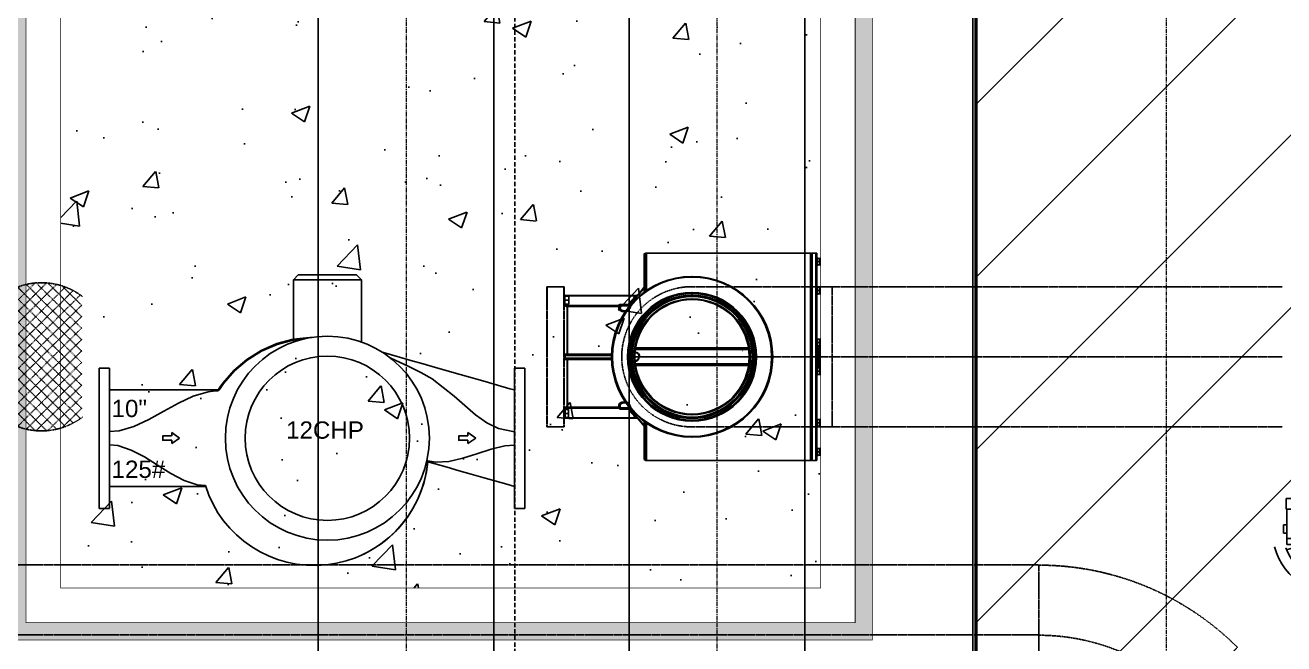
# Model space of a CAD drawing. Header units: millimetres. Extents: x -18489 to 17339, y -1599 to 10961.
# Drawn here: x -16128.4 to -15764.1, y 2876.3 to 3055.4 of the extents above; entities that cross this region are included whole.
import ezdxf

# ---------------------------------------------------------------- set-up
doc = ezdxf.new("R2010")
doc.units = ezdxf.units.MM
for name, pattern in [('188K-SM-03-F10-MECH-EQ-Y2257103$0$Micron CUP L10 HVAC EQU$0$DASHED', [19.05, 12.7, -6.35]), ('188K-SM-07-F10-MECH-CHW PIPE-Y2257103$0$Micron CUP L10 HVAC 2nd PIPE$0$JIS_02_1.0', [2, 1, -1]), ('188K-SM-07-F10-MECH-CHW PIPE-Y2257103$0$XKA01LR1-HVAC-PIPE-冷卻水-Y2225103 Shawn$0$CENTER', [2, 1.25, -0.25, 0.25, -0.25])]:
    doc.linetypes.add(name, pattern=pattern)
for name, color, linetype in [('188K-SM-03-F10-MECH-EQ-Y2257103$0$0 Xref', 8, 'Continuous'), ('188K-SM-03-F10-MECH-EQ-Y2257103$0$M-EQU-FOUNDATION', 8, 'Continuous'), ('188K-SM-03-F10-MECH-EQ-Y2257103$0$Micron CUP L10 CDA EQU$0$M MOVE-IN AREA', 8, 'Continuous'), ('188K-SM-03-F10-MECH-EQ-Y2257103$0$Micron CUP L10 HVAC EQU$0$M-EQU-FUTURE', 254, 'Continuous'), ('188K-SM-03-F10-MECH-EQ-Y2257103$0$Micron CUP L10 HVAC EQU$0$M-FUTURE-EQU', 253, '188K-SM-03-F10-MECH-EQ-Y2257103$0$Micron CUP L10 HVAC EQU$0$DASHED'), ('188K-SM-07-F10-MECH-CHW PIPE-Y2257103$0$0 XC', 8, 'Continuous'), ('188K-SM-07-F10-MECH-CHW PIPE-Y2257103$0$M-P-EXISTING PIPE', 8, 'Continuous'), ('188K-SM-07-F10-MECH-CHW PIPE-Y2257103$0$M-P-HWR-D-29', 211, 'Continuous'), ('188K-SM-07-F10-MECH-CHW PIPE-Y2257103$0$M-P-HWS-D-35', 1, 'Continuous'), ('188K-SM-07-F10-MECH-CHW PIPE-Y2257103$0$Micron CUP L10 HVAC 2nd PIPE$0$M-P-PHASE 2-PIPE', 8, '188K-SM-07-F10-MECH-CHW PIPE-Y2257103$0$Micron CUP L10 HVAC 2nd PIPE$0$JIS_02_1.0'), ('188K-SM-07-F10-MECH-CHW PIPE-Y2257103$0$Micron CUP L10 HVAC 2nd PIPE$0$M-VALVE', 53, 'Continuous')]:
    doc.layers.add(name, color=color, linetype=linetype)
doc.layers.add('188K-SM-07-F10-MECH-CHW PIPE-Y2257103$0$XKA01LR1-HVAC-PIPE-冷卻水-Y2225103 Shawn$0$M-PIPE-CEN', color=8, linetype='188K-SM-07-F10-MECH-CHW PIPE-Y2257103$0$XKA01LR1-HVAC-PIPE-冷卻水-Y2225103 Shawn$0$CENTER', lineweight=9)
doc.styles.add('188K-SM-03-F10-MECH-EQ-Y2257103$0$Micron CUP L10 HVAC EQU$0$Standard', font='arial.ttf')

# ---------------------------------------------------------------- blocks, each defined once
blk = doc.blocks.new('188K-SM-03-F10-MECH-EQ-Y2257103$0$Micron CUP L10 HVAC EQU$0$ARROW')
for p, q in [((-1, 1.71), (-0.98, 1.71)), ((-0.98, 3.35), (-0.99, 4.64)), ((-0.99, 4.64), (2, 2.52)), ((-0.97, 0.46), (-0.98, 1.71)), ((2, 2.52), (-0.97, 0.46)), ((-0.97, 0.46), (-0.97, 0.46))]:
    blk.add_line(p, q)
blk.add_lwpolyline([(-1, 1.71), (-4.4, 1.71), (-4.4, 3.35), (-1, 3.35)])
blk = doc.blocks.new('188K-SM-03-F10-MECH-EQ-Y2257103$0$Micron CUP L10 HVAC EQU$0$A$C081C243A')
for p, q in [((59.9, 65.93), (58.47, 64.5)), ((76.72, 65.93), (59.9, 65.93)), ((76.72, 65.93), (78.15, 64.5)), ((58.47, 46.46), (58.47, 64.5)), ((58.47, 64.5), (78.15, 64.5)), ((78.15, 46.46), (78.15, 64.5)), ((2.27, -1.7), (2.27, 38.94)), ((5.29, 38.94), (2.27, 38.94)), ((5.29, 38.94), (5.29, -1.7)), ((122.44, -1.69), (122.44, 38.95)), ((125.46, 38.95), (122.44, 38.95)), ((125.46, -1.69), (125.46, 38.95)), ((2.27, -1.7), (5.29, -1.7)), ((122.44, -1.69), (125.46, -1.69))]:
    blk.add_line(p, q)
for points in [[(63.96, 47.83), (63.26, 47.81), (58.39, 47.27), (53.66, 46.01), (49.14, 44.05), (44.96, 41.43), (41.25, 38.26), (38.04, 34.57), (37.25, 33.47), (36.87, 32.9), (36.78, 32.76), (36.75, 32.71)], [(36.95, 32.57), (36.98, 32.63), (37.08, 32.77), (37.45, 33.33), (38.23, 34.42), (41.42, 38.09), (45.1, 41.24), (49.26, 43.83), (53.74, 45.78), (58.44, 47.03), (62.2, 47.51)], [(122.44, 32.6), (121.13, 32.97), (117.54, 33.99), (113.95, 35.02), (106.77, 37.07), (99.61, 39.12), (96.03, 40.14), (92.43, 41.17), (85.24, 43.23), (84.16, 43.54)], [(86.66, 41.76), (91.93, 39.4), (95.33, 37.69), (98.66, 35.79), (104.97, 30.78), (111.2, 25.39), (114.43, 23.12), (117.83, 21.43), (122.44, 20.46)], [(36.54, 32.59), (36.52, 32.59), (35.98, 32.59), (33.81, 32.59), (29.47, 32.59), (25.22, 32.59), (20.94, 32.59), (16.6, 32.59), (12.3, 32.59), (8.01, 32.59), (5.29, 32.59)], [(5.29, 20.53), (8.01, 20.78), (12.3, 22.05), (16.6, 24.06), (20.94, 26.44), (25.22, 28.82), (29.47, 30.83), (33.81, 32.1), (35.98, 32.34), (36.52, 32.35), (36.54, 32.35)], [(36.75, 32.71), (36.74, 32.7), (36.72, 32.67), (36.69, 32.65), (36.66, 32.62), (36.62, 32.61), (36.58, 32.6), (36.56, 32.6), (36.54, 32.59)], [(36.54, 32.59), (36.54, 32.52), (36.54, 32.35)], [(36.54, 32.35), (36.57, 32.35), (36.63, 32.36), (36.71, 32.38), (36.77, 32.41), (36.84, 32.45), (36.9, 32.51), (36.94, 32.55), (36.95, 32.57)], [(36.75, 32.71), (36.81, 32.67), (36.95, 32.57)], [(33, 4.9), (30.67, 5.15), (26.84, 6.42), (23.01, 8.43), (19.19, 10.81), (15.36, 13.19), (11.53, 15.2), (7.7, 16.47), (5.29, 16.72)], [(122.44, 16.66), (119.71, 16.4), (115.71, 15.46), (111.6, 14.15), (107.5, 12.85), (103.49, 11.9), (99.69, 11.67), (97.4, 12.06)], [(97.38, 11.82), (99.56, 11.2), (103.01, 10.21), (106.46, 9.22), (109.91, 8.24), (113.36, 7.25), (116.81, 6.26), (120.26, 5.28), (122.44, 4.66)], [(5.29, 4.65), (7.7, 4.65), (11.53, 4.65), (15.36, 4.65), (19.19, 4.65), (23.01, 4.65), (26.84, 4.65), (30.67, 4.65), (33.08, 4.65)]]:
    blk.add_lwpolyline(points)
blk.add_circle((68.31, 18.63), 29.53)
at = {"extrusion": (0, 0, -1)}
blk.add_circle((-68.31, 18.63), 23.79, dxfattribs=at)
for start, end in [(185.2087, 342.5196), (184.782, 245.5776)]:
    blk.add_arc((-64.5, 14.82), 33.02, start, end, dxfattribs=at)
at = {"xscale": 0.7619999999999933, "yscale": 0.7619999999999933, "zscale": 0.7619999999999933}
for p in [(24, 16.72), (109.72, 16.72)]:
    blk.add_blockref('188K-SM-03-F10-MECH-EQ-Y2257103$0$Micron CUP L10 HVAC EQU$0$ARROW', p, dxfattribs=at)
at = {"style": '188K-SM-03-F10-MECH-EQ-Y2257103$0$Micron CUP L10 HVAC EQU$0$Standard'}
for s, p in [('10"', (5.85, 24.74)), ('12CHP', (56.37, 18.49)), ('125#', (5.85, 7.15))]:
    blk.add_text(s, height=5, dxfattribs=at).set_placement(p)
blk = doc.blocks.new('188K-SM-03-F10-MECH-EQ-Y2257103$0$Micron CUP L10 HVAC EQU')
at = {"layer": '188K-SM-03-F10-MECH-EQ-Y2257103$0$Micron CUP L10 HVAC EQU$0$M-FUTURE-EQU', "elevation": 1960}
blk.add_lwpolyline([(-215101.6, 21358), (-204601.6, 21358), (-204601.6, 25358), (-215101.6, 25358)], close=True, dxfattribs=at)
at = {"layer": '188K-SM-03-F10-MECH-EQ-Y2257103$0$Micron CUP L10 HVAC EQU$0$M-EQU-FUTURE', "xscale": 10, "yscale": 10, "zscale": 10}
blk.add_blockref('188K-SM-03-F10-MECH-EQ-Y2257103$0$Micron CUP L10 HVAC EQU$0$A$C081C243A', (-205827.6, 22080.3), dxfattribs=at)
blk = doc.blocks.new('188K-SM-03-F10-MECH-EQ-Y2257103')
at = {"layer": '188K-SM-03-F10-MECH-EQ-Y2257103$0$M-EQU-FOUNDATION'}
h = blk.add_hatch(dxfattribs=at)
h.set_pattern_fill('AR-CONC', color=256, scale=0.1)
h.set_pattern_definition([(50, (3773.521, -1210.801), (18.218467, -1.593909), [1.905, -20.955]), (355, (3773.521, -1210.8), (-3.524342, 19.105685), [1.524, -16.764058]), (100.45144, (3775.04, -1210.934), (14.694125, 17.511775), [1.619001, -17.809024]), (46.1842, (3773.521, -1205.72), (27.107904, -4.204233), [2.8575, -31.4325]), (96.63556, (3775.78, -1206.07), (23.740413, 24.742612), [2.428502, -26.71356]), (351.18415, (3773.52, -1205.72), (23.740413, 24.742612), [2.285997, -25.145973]), (21, (3776.061, -1206.991), (15.161439, -10.22652), [1.905, -20.955]), (326, (3776.061, -1206.99), (6.180203, 18.418797), [1.524, -16.764]), (71.451445, (3777.325, -1207.843), (21.341642, 8.192277), [1.619001, -17.808994]), (37.5, (3773.5214, -1210.801), (0.3088603, 8.4555039), [0, -16.5608, 0, -17.018, 0, -16.8275]), (7.5, (3773.521, -1210.801), (6.6819663, 10.0180575), [0, -9.7028, 0, -16.1798, 0, -6.4135]), (327.5, (3767.857, -1210.801), (13.5590595, -0.5728744), [0, -6.35, 0, -19.812, 0, -26.289]), (317.5, (3765.317, -1210.801), (14.812918, 2.542649), [0, -8.255, 0, -13.1572, 0, -18.669])])
h.paths.add_polyline_path([(-15888.15, 3652.46), (-15888.15, 2882.46), (-16128.15, 2882.46), (-16128.15, 3652.46)], flags=16)
h.paths.add_polyline_path([(-15883.15, 3657.46), (-15883.15, 2877.46), (-16133.15, 2877.46), (-16133.15, 3657.46)])
h = blk.add_hatch(dxfattribs=at)
h.set_pattern_fill('AR-CONC', color=256, scale=0.3)
h.set_pattern_definition([(50, (3773.52, -1210.8), (54.6554, -4.78173), [5.715, -62.865]), (355, (3773.52, -1210.8), (-10.57303, 57.31705), [4.572, -50.29218]), (100.45144, (3778.076, -1211.2), (44.08237, 52.53533), [4.857, -53.42707]), (46.1842, (3773.52, -1195.56), (81.32371, -12.6127), [8.5725, -94.2975]), (96.63556, (3780.3, -1196.61), (71.22124, 74.22784), [7.2855, -80.14068]), (351.18415, (3773.52, -1195.56), (71.22124, 74.22784), [6.858, -75.43792]), (21, (3781.14, -1199.37), (45.48432, -30.67956), [5.715, -62.865]), (326, (3781.14, -1199.37), (18.54061, 55.25639), [4.572, -50.292]), (71.45144, (3784.93, -1201.93), (64.02493, 24.57683), [4.857, -53.42698]), (37.5, (3773.521, -1210.8), (0.926581, 25.366512), [0, -49.6824, 0, -51.054, 0, -50.4825]), (7.5, (3773.52, -1210.8), (20.0459, 30.054172), [0, -29.1084, 0, -48.5394, 0, -19.2405]), (327.5, (3756.529, -1210.8), (40.677179, -1.718623), [0, -19.05, 0, -59.436, 0, -78.867]), (317.5, (3748.91, -1210.8), (44.438754, 7.62795), [0, -24.765, 0, -39.4716, 0, -56.007])])
h.paths.add_polyline_path([(-15898.15, 3642.46), (-15898.15, 2892.46), (-16118.15, 2892.46), (-16118.15, 3642.46)])
at = {"layer": '188K-SM-03-F10-MECH-EQ-Y2257103$0$M-EQU-FOUNDATION', "const_width": 0.2}
for points in [[(-15883.15, 3657.46), (-15883.15, 2877.46), (-16133.15, 2877.46), (-16133.15, 3657.46)], [(-15888.15, 3652.46), (-15888.15, 2882.46), (-16128.15, 2882.46), (-16128.15, 3652.46)], [(-15898.15, 3642.46), (-15898.15, 2892.46), (-16118.15, 2892.46), (-16118.15, 3642.46)]]:
    blk.add_lwpolyline(points, close=True, dxfattribs=at)
at = {"layer": '188K-SM-03-F10-MECH-EQ-Y2257103$0$0 Xref', "xscale": 0.1, "yscale": 0.1, "zscale": 0.1}
blk.add_blockref('188K-SM-03-F10-MECH-EQ-Y2257103$0$Micron CUP L10 HVAC EQU', (4473.52, 709.2), dxfattribs=at)
at = {"layer": '188K-SM-03-F10-MECH-EQ-Y2257103$0$Micron CUP L10 CDA EQU$0$M MOVE-IN AREA'}
h = blk.add_hatch(dxfattribs=at)
h.set_pattern_fill('JIS_WOOD', color=256, scale=50)
h.set_pattern_definition([(45, (4473.52, 709.2), (-25, 25), [])])
h.paths.add_polyline_path([(-17249.15, 7922.46), (-17249.15, 7642.46), (-15853.15, 7642.46), (-15853.15, 6432.46), (-15853.15, 789.96), (-15463.15, 789.96), (-15463.15, 6142.46), (-15463.15, 7642.46), (-14093.15, 7642.46), (-14093.15, 7922.46)])
at = {"layer": '188K-SM-03-F10-MECH-EQ-Y2257103$0$Micron CUP L10 CDA EQU$0$M MOVE-IN AREA', "const_width": 1}
blk.add_lwpolyline([(-17249.15, 7922.46), (-17249.15, 7642.46), (-15853.15, 7642.46), (-15853.15, 6432.46), (-15853.15, 6432.46), (-15853.15, 789.96), (-15463.15, 789.96), (-15463.15, 6142.46), (-15463.15, 6142.46), (-15463.15, 7642.46), (-14093.15, 7642.46), (-14093.15, 7922.46)], close=True, dxfattribs=at)
blk = doc.blocks.new('188K-SM-07-F10-MECH-CHW PIPE-Y2257103$0$Micron CUP L10 HVAC 2nd PIPE$0$250A-13')
blk.add_lwpolyline([(49, 202.5), (49, -202.5), (0, -202.5), (0, 202.5), (49, 202.5)])
blk = doc.blocks.new('188K-SM-07-F10-MECH-CHW PIPE-Y2257103$0$Micron CUP L10 HVAC 2nd PIPE$0$端吸過濾器350A-P')
at = {"linetype": 'Continuous'}
for p, q in [((-285, 370.3), (-265.9, 370.3)), ((-285, 370.3), (-285, 362.4)), ((-275.5, 362.4), (-275.5, 369.5)), ((-265.9, 362.4), (-265.9, 370.3)), ((-201.1, 362.4), (-201.1, 370.3)), ((-182, 370.3), (-201.1, 370.3)), ((-191.6, 362.4), (-191.6, 369.5)), ((-182, 370.3), (-182, 362.4)), ((-50.8, 370.3), (-50.8, 362.4)), ((-50.8, 370.3), (-31.7, 370.3)), ((-41.2, 362.4), (-41.2, 369.5)), ((-31.7, 362.4), (-31.7, 370.3)), ((-31.7, 366.8), (31.7, 366.8)), ((-28.7, 370), (28.7, 370)), ((31.7, 370.3), (50.8, 370.3)), ((31.7, 370.3), (31.7, 362.4)), ((41.2, 362.4), (41.2, 369.5)), ((50.8, 362.4), (50.8, 370.3)), ((182, 370.3), (182, 362.4)), ((182, 370.3), (201.1, 370.3)), ((191.6, 362.4), (191.6, 369.5)), ((201.1, 362.4), (201.1, 370.3)), ((265.9, 370.3), (265.9, 362.4)), ((265.9, 370.3), (285, 370.3)), ((275.5, 362.4), (275.5, 369.5)), ((285, 362.4), (285, 370.3)), ((-300, 359.2), (300, 359.2)), ((-300, 347.1), (-300, 359.2)), ((-300, 347.1), (300, 347.1)), ((-299.4, 346.4), (-300, 347.1)), ((-297.5, 346.4), (-300, 343.9)), ((-300, 343.9), (300, 343.9)), ((-300, 343.9), (-300, -132.8)), ((-299.4, 346.4), (299.4, 346.4)), ((-298.7, 360.4), (298.7, 360.4)), ((-287.3, 362.4), (-263.7, 362.4)), ((-287.3, 360.4), (-287.3, 362.4)), ((-263.7, 360.4), (-263.7, 362.4)), ((-179.8, 362.4), (-203.4, 362.4)), ((-203.4, 360.4), (-203.4, 362.4)), ((-179.8, 360.4), (-179.8, 362.4)), ((-53, 360.4), (-53, 362.4)), ((-53, 362.4), (-29.4, 362.4)), ((-31.7, 363.6), (31.7, 363.6)), ((-29.4, 360.4), (-29.4, 362.4)), ((29.4, 362.4), (53, 362.4)), ((29.4, 360.4), (29.4, 362.4)), ((53, 360.4), (53, 362.4)), ((179.8, 362.4), (203.4, 362.4)), ((179.8, 360.4), (179.8, 362.4)), ((203.4, 360.4), (203.4, 362.4)), ((263.7, 360.4), (263.7, 362.4)), ((263.7, 362.4), (287.3, 362.4)), ((287.3, 360.4), (287.3, 362.4)), ((297.5, 346.4), (300, 343.9)), ((299.4, 346.4), (300, 347.1)), ((300, 347.1), (300, 359.2)), ((300, 343.9), (300, -132.8)), ((0, 166.1), (0, -166.1)), ((20.8, -164.7), (20.8, 148.8)), ((23.3, -164.4), (23.3, 148.6)), ((25.5, -164.1), (25.5, 164.1)), ((-300, -132.8), (-189, -132.8)), ((-297.8, -137.6), (-185.5, -137.6)), ((-201.1, -137.6), (-178.9, -156.8)), ((201.1, -137.6), (178.9, -156.8)), ((185.5, -137.6), (297.8, -137.6)), ((189, -132.8), (300, -132.8)), ((-178.9, -156.8), (-178.9, -156.8)), ((-177.8, -159.2), (-177.8, -367.8)), ((-177.8, -159.2), (-177.8, -367.8)), ((-177.8, -159.2), (-177.8, -159.2)), ((-176.5, -162.9), (-174.4, -160.5)), ((-176.5, -162.9), (-176.5, -371)), ((-146, -178.6), (-146.3, -178.6)), ((146.3, -178.6), (146, -178.6)), ((176.5, -162.9), (174.4, -160.5)), ((176.5, -162.9), (176.5, -371)), ((177.8, -159.2), (177.8, -367.8)), ((177.8, -367.8), (177.8, -159.2)), ((177.8, -159.2), (177.8, -159.2)), ((178.9, -156.8), (178.9, -156.8)), ((-151.7, -184.4), (-151.7, -207.3)), ((-151.7, -207.3), (-149.2, -207.3)), ((-149.2, -207.3), (-149.2, -184.4)), ((-148.9, -211), (-148.2, -208.5)), ((-148.9, -211), (-148.9, -361.4)), ((-148, -208.6), (-148, -208.6)), ((-147.9, -208.6), (-147.9, -183.1)), ((-147.9, -183.1), (-147.5, -183.1)), ((-147.9, -208.6), (-140.2, -208.6)), ((-145.7, -211.1), (-145.7, -361.4)), ((-145.7, -211.1), (-145.4, -211.1)), ((-145.4, -211.1), (-137.8, -211.1)), ((137.8, -211.1), (145.4, -211.1)), ((147.9, -208.6), (140.2, -208.6)), ((145.4, -211.1), (145.7, -211.1)), ((145.7, -361.4), (145.7, -211.1)), ((147.9, -183.1), (147.5, -183.1)), ((147.9, -183.1), (147.9, -208.6)), ((148.9, -211), (148.2, -208.5)), ((148.9, -211), (148.9, -361.4)), ((149.2, -184.4), (149.2, -207.3)), ((151.7, -207.3), (149.2, -207.3)), ((151.7, -207.3), (151.7, -184.4)), ((-7.8, -361.4), (-7.8, -230.8)), ((-4.8, -367.8), (-4.8, -230.9)), ((-3.5, -367.8), (-3.5, -230.9)), ((3.5, -230.9), (3.5, -367.8)), ((4.8, -230.9), (4.8, -367.8)), ((7.8, -230.8), (7.8, -361.4)), ((-148.9, -361.4), (-4.8, -361.4)), ((4.8, -361.4), (148.9, -361.4)), ((175.4, -357.3), (152.5, -357.3)), ((152.5, -357.3), (152.5, -371)), ((164, -358.3), (164, -370)), ((175.4, -357.3), (175.4, -371)), ((-155.3, -367.8), (-177.8, -367.8)), ((-155.3, -367.8), (-155.3, -371)), ((4.8, -367.8), (-4.8, -367.8)), ((177.8, -367.8), (175.4, -367.8))]:
    blk.add_line(p, q, dxfattribs=at)
for points in [[(-177.8, -367.8), (-178, -369), (-178.7, -370.1), (-179.8, -370.8), (-181, -371)], [(-3.5, -367.8), (-3.5, -369), (-3.6, -370.1), (-3.6, -370.8), (-3.6, -371)], [(3.5, -367.8), (3.5, -369), (3.6, -370.1), (3.6, -370.8), (3.6, -371)], [(177.8, -367.8), (178, -369), (178.7, -370.1), (179.8, -370.8), (181, -371)]]:
    blk.add_lwpolyline(points, dxfattribs=at)
for radius in [232.5, 231, 186, 184.8, 183.5, 178, 176.9, 175.6, 174.4, 167.7, 166.1]:
    blk.add_circle((0, 0), radius, dxfattribs=at)
blk.add_circle((0, 0), 178)
for centre, radius, start, end in [((-28.7, 366.8), 3.18, 90, 160.7195), ((28.7, 366.8), 3.18, 19.2805, 90), ((-298.7, 359.2), 1.27, 90, 180), ((298.7, 359.2), 1.27, 0, 90), ((-293.6, -132.8), 6.37, 180, 229.0856), ((293.6, -132.8), 6.37, 310.9144, 0), ((-181, -159.2), 3.18, 0, 49.0856), ((0, -166.1), 13.7, 2.6126, 90), ((0, -166.1), 12.2, 2.3876, 90), ((181, -159.2), 3.18, 130.9144, 180), ((-147.9, -207.3), 3.82, 180, 254.5444), ((-147.9, -184.4), 1.27, 90, 180), ((-147.9, -207.3), 1.27, 180, 270), ((147.9, -184.4), 1.27, 0, 90), ((147.9, -207.3), 1.27, 270, 0), ((147.9, -207.3), 3.82, 285.4556, 0), ((-181, -367.8), 3.18, 270, 0), ((-8, -367.8), 3.18, 270, 0), ((8, -367.8), 3.18, 180, 270), ((181, -367.8), 3.18, 180, 270)]:
    blk.add_arc(centre, radius, start, end, dxfattribs=at)
for points in [[(-285, 369.5), (-284, 369.8), (-283.1, 370), (-282.1, 370.2), (-281.2, 370.3), (-280.2, 370.3)], [(-280.2, 370.3), (-279.3, 370.3), (-278.4, 370.2), (-277.4, 370), (-276.5, 369.8), (-275.5, 369.5)], [(-275.5, 369.5), (-274.5, 369.8), (-273.5, 370), (-272.6, 370.2), (-271.6, 370.3), (-270.7, 370.3)], [(-270.7, 370.3), (-269.8, 370.3), (-268.8, 370.2), (-267.9, 370), (-266.9, 369.8), (-265.9, 369.5)], [(-196.4, 370.3), (-197.3, 370.3), (-198.2, 370.2), (-199.2, 370), (-200.1, 369.8), (-201.1, 369.5)], [(-191.6, 369.5), (-192.6, 369.8), (-193.6, 370), (-194.5, 370.2), (-195.4, 370.3), (-196.4, 370.3)], [(-186.8, 370.3), (-187.8, 370.3), (-188.7, 370.2), (-189.6, 370), (-190.6, 369.8), (-191.6, 369.5)], [(-182, 369.5), (-183, 369.8), (-184, 370), (-184.9, 370.2), (-185.9, 370.3), (-186.8, 370.3)], [(-50.8, 369.5), (-49.8, 369.8), (-48.8, 370), (-47.9, 370.2), (-46.9, 370.3), (-46, 370.3)], [(-46, 370.3), (-45, 370.3), (-44.1, 370.2), (-43.2, 370), (-42.2, 369.8), (-41.2, 369.5)], [(-41.2, 369.5), (-40.2, 369.8), (-39.2, 370), (-38.3, 370.2), (-37.4, 370.3), (-36.4, 370.3)], [(-36.4, 370.3), (-35.5, 370.3), (-34.6, 370.2), (-33.6, 370), (-32.7, 369.8), (-31.7, 369.5)], [(31.7, 369.5), (32.7, 369.8), (33.6, 370), (34.6, 370.2), (35.5, 370.3), (36.4, 370.3)], [(36.4, 370.3), (37.4, 370.3), (38.3, 370.2), (39.2, 370), (40.2, 369.8), (41.2, 369.5)], [(41.2, 369.5), (42.2, 369.8), (43.2, 370), (44.1, 370.2), (45, 370.3), (46, 370.3)], [(46, 370.3), (46.9, 370.3), (47.9, 370.2), (48.8, 370), (49.8, 369.8), (50.8, 369.5)], [(182, 369.5), (183, 369.8), (184, 370), (184.9, 370.2), (185.9, 370.3), (186.8, 370.3)], [(186.8, 370.3), (187.8, 370.3), (188.7, 370.2), (189.6, 370), (190.6, 369.8), (191.6, 369.5)], [(191.6, 369.5), (192.6, 369.8), (193.6, 370), (194.5, 370.2), (195.4, 370.3), (196.4, 370.3)], [(196.4, 370.3), (197.3, 370.3), (198.2, 370.2), (199.2, 370), (200.1, 369.8), (201.1, 369.5)], [(265.9, 369.5), (266.9, 369.8), (267.9, 370), (268.8, 370.2), (269.8, 370.3), (270.7, 370.3)], [(270.7, 370.3), (271.6, 370.3), (272.6, 370.2), (273.5, 370), (274.5, 369.8), (275.5, 369.5)], [(275.5, 369.5), (276.5, 369.8), (277.4, 370), (278.4, 370.2), (279.3, 370.3), (280.2, 370.3)], [(280.2, 370.3), (281.2, 370.3), (282.1, 370.2), (283.1, 370), (284, 369.8), (285, 369.5)], [(20.8, 148.8), (20.8, 164.3)], [(23.8, 152.4), (23.5, 152.5), (22.6, 152.5), (21.3, 152.6)], [(23.3, 148.6), (23.3, 164)], [(18.3, 144.6), (18.3, 145)], [(-178.9, -156.8), (-178.8, -156.8), (-178.6, -157), (-178.2, -157.3), (-177.7, -157.8), (-177, -158.3), (-176.3, -158.9), (-175.4, -159.7), (-174.4, -160.5)], [(-177.8, -159.2), (-177.9, -158.3), (-178.3, -157.5), (-178.9, -156.8)], [(-177.8, -159.2), (-177.7, -159.4), (-177.6, -159.7), (-177.4, -160.2), (-177.3, -160.7), (-177, -161.3), (-176.8, -162.1), (-176.5, -162.9)], [(-176.5, -162.9), (-168.1, -170.2), (-159.9, -177.3), (-151.7, -184.4)], [(-174.4, -160.5), (-166.2, -167.7), (-158, -174.7), (-150, -181.7)], [(-150, -181.7), (-150.1, -181.9), (-150.4, -182.3), (-150.8, -182.9), (-151.3, -183.6), (-151.7, -184.4)], [(-146.3, -178.6), (-147.2, -178.7), (-147.8, -179), (-148.4, -179.3), (-148.8, -179.6), (-149.2, -180), (-149.5, -180.4), (-149.7, -180.8), (-149.8, -181.2), (-149.9, -181.5), (-150, -181.7)], [(-150, -181.7), (-149.4, -182.4), (-149.1, -183.2)], [(-146, -178.6), (-145.4, -179.5), (-145.1, -180.4), (-145.3, -181.5), (-145.8, -182.3), (-146.6, -182.9), (-147.5, -183.1)], [(-146.3, -178.6), (-145.7, -179.4), (-145.5, -180.4), (-145.6, -181.5), (-146.2, -182.3), (-147, -182.9), (-147.5, -183.1)], [(-135.3, -183.4), (-137.9, -182), (-140.2, -180.8), (-142.2, -179.8), (-143.8, -179.2), (-145.1, -178.8), (-146, -178.6)], [(146, -178.6), (145.1, -178.8), (143.8, -179.2), (142.2, -179.8), (140.2, -180.8), (137.9, -182), (135.3, -183.4)], [(146, -178.6), (145.4, -179.5), (145.1, -180.4), (145.3, -181.5), (145.8, -182.3), (146.6, -182.9), (147.5, -183.1)], [(146.3, -178.6), (145.7, -179.5), (145.5, -180.4), (145.7, -181.5), (146.2, -182.3), (147, -182.9), (147.5, -183.1)], [(150, -181.7), (149.9, -181.5), (149.8, -181.2), (149.7, -180.8), (149.5, -180.5), (149.3, -180.1), (149, -179.8), (148.8, -179.5), (148.4, -179.3), (148.1, -179.1), (147.8, -178.9), (147.4, -178.8), (146.9, -178.7), (146.3, -178.6)], [(150, -181.7), (149.4, -182.4), (149.1, -183.2)], [(150, -181.7), (158, -174.7), (166.2, -167.7), (174.4, -160.5)], [(151.7, -184.4), (151.3, -183.6), (150.8, -182.9), (150.4, -182.3), (150.1, -181.9), (150, -181.7)], [(151.7, -184.4), (159.9, -177.3), (168.1, -170.2), (176.5, -162.9)], [(174.4, -160.5), (175.4, -159.7), (176.3, -158.9), (177, -158.3), (177.7, -157.8), (178.2, -157.3), (178.6, -157), (178.8, -156.8), (178.9, -156.8)], [(176.5, -162.9), (176.8, -162.1), (177, -161.3), (177.3, -160.7), (177.4, -160.2), (177.6, -159.7), (177.7, -159.4), (177.8, -159.2)], [(177.8, -159.2), (177.9, -158.3), (178.3, -157.5), (178.9, -156.8)], [(-151.7, -184.4), (-150.7, -184.4), (-149.9, -184.4), (-149.4, -184.4), (-149.2, -184.4)], [(-149.1, -183.2), (-149.1, -184.1)], [(-148.9, -211), (-148.2, -211), (-147.4, -211.1), (-146.7, -211.1), (-146.2, -211.1), (-145.9, -211.1), (-145.7, -211.1)], [(-147.9, -208.6), (-148, -208.6)], [(-147.5, -183.1), (-147.9, -183.1)], [(-146.9, -209), (-147.9, -208.6)], [(-145.4, -211.1), (-145.6, -210.2), (-146.1, -209.3), (-146.9, -208.8), (-147.9, -208.6)], [(-136.7, -187.1), (-139.4, -185.9), (-141.7, -184.9), (-143.7, -184.1), (-145.4, -183.5), (-146.6, -183.2), (-147.5, -183.1)], [(-145.7, -211.1), (-146, -209.9), (-146.9, -209)], [(-140.2, -208.6), (-138.7, -208.2), (-137.2, -207.2), (-136, -205.7), (-134.9, -203.9), (-134.1, -202.1), (-133.6, -200.2), (-133.2, -198.5), (-133.1, -196.7), (-133.1, -195), (-133.2, -193.2), (-133.6, -191.4), (-134.2, -189.5)], [(-137.8, -211.1), (-138, -210.2), (-138.5, -209.3), (-139.3, -208.8), (-140.2, -208.6)], [(-137.8, -211.1), (-136.4, -210.7), (-134.9, -209.4), (-133.7, -207.6), (-132.7, -205.6), (-131.9, -203.3), (-131.3, -201.1), (-131.2, -200)], [(-135.3, -183.4), (-135.2, -184.2), (-135.5, -185.2), (-136, -186.3), (-136.7, -187.1)], [(-134.2, -189.5), (-134.5, -188.9), (-134.9, -188.4), (-135.4, -188), (-135.8, -187.6), (-136.3, -187.3), (-136.7, -187.1)], [(-131.9, -188.2), (-132.3, -187), (-132.8, -186), (-133.4, -185.1), (-134, -184.5), (-134.6, -183.9), (-135.3, -183.4)], [(-131.9, -188.2), (-132.5, -188.8), (-133.2, -189.2), (-134.2, -189.5)], [(-131.2, -191.7), (-131.4, -190.5), (-131.9, -188.2)], [(-131, -192.7), (-131.2, -191.7)], [(-131.2, -200), (-131, -199)], [(-131, -199), (-130.9, -196.9), (-130.9, -194.8), (-131, -192.7)], [(131, -192.7), (130.9, -194.8), (130.9, -196.8), (131, -198.9)], [(131.2, -191.7), (131, -192.7)], [(131, -198.9), (131.2, -200)], [(131.9, -188.2), (131.4, -190.5), (131.2, -191.7)], [(131.2, -200), (131.3, -201), (131.8, -203.2), (132.6, -205.4), (133.6, -207.5), (134.9, -209.3), (136.3, -210.6), (137.8, -211.1)], [(135.3, -183.4), (134.6, -183.9), (134, -184.5), (133.4, -185.1), (132.8, -186), (132.3, -187), (131.9, -188.2)], [(131.9, -188.2), (132.5, -188.8), (133.2, -189.2), (134.2, -189.5)], [(134.2, -189.5), (133.6, -191.4), (133.2, -193.2), (133.1, -195), (133.1, -196.7), (133.2, -198.4), (133.6, -200.1), (134.1, -202), (134.9, -203.8), (135.9, -205.6), (137.2, -207.1), (138.7, -208.2), (140.2, -208.6)], [(136.7, -187.1), (136.3, -187.3), (135.8, -187.6), (135.4, -188), (134.9, -188.4), (134.5, -188.9), (134.2, -189.5)], [(135.3, -183.4), (135.2, -184.2), (135.5, -185.2), (136, -186.3), (136.7, -187.1)], [(147.5, -183.1), (146.6, -183.2), (145.4, -183.5), (143.7, -184.1), (141.7, -184.9), (139.4, -185.9), (136.7, -187.1)], [(137.8, -211.1), (138, -210.2), (138.5, -209.3), (139.3, -208.8), (140.2, -208.6)], [(145.4, -211.1), (145.6, -210.2), (146.1, -209.3), (146.9, -208.8), (147.9, -208.6)], [(145.7, -211.1), (146, -209.9), (146.9, -209)], [(145.7, -211.1), (145.9, -211.1), (146.2, -211.1), (146.7, -211.1), (147.4, -211.1), (148.2, -211), (148.9, -211)], [(146.9, -209), (147.9, -208.6)], [(147.5, -183.1), (147.9, -183.1)], [(147.9, -208.6), (148, -208.6)], [(149.1, -183.2), (149.1, -184.1)], [(151.7, -184.4), (150.7, -184.4), (149.9, -184.4), (149.4, -184.4), (149.2, -184.4)], [(-148.9, -361.4), (-149, -362.7), (-149.5, -364.1), (-150.3, -365.4), (-151.4, -366.5), (-152.7, -367.2), (-154, -367.7), (-155.3, -367.8)], [(-145.7, -361.4), (-145.9, -363.4), (-146.6, -365.4), (-147.8, -367.3), (-149.4, -369), (-151.4, -370.1), (-153.4, -370.8), (-155.3, -371)], [(-8, -371), (-7.9, -370.8), (-7.9, -370.1), (-7.8, -369), (-7.8, -367.3), (-7.8, -365.4), (-7.8, -363.4), (-7.8, -361.4)], [(7.8, -361.4), (7.8, -363.4), (7.8, -365.4), (7.8, -367.3), (7.8, -369), (7.9, -370.1), (7.9, -370.8), (8, -371)], [(152.3, -370.5), (151.4, -370.1), (149.4, -369), (147.8, -367.3), (146.6, -365.4), (145.9, -363.4), (145.7, -361.4)], [(152.5, -367.2), (151.4, -366.5), (150.3, -365.4), (149.5, -364.1), (149, -362.7), (148.9, -361.4)], [(158.2, -357.3), (157.1, -357.4), (156, -357.5), (154.8, -357.7), (153.7, -358), (152.5, -358.3)], [(164, -358.3), (162.8, -358), (161.6, -357.7), (160.5, -357.5), (159.4, -357.4), (158.2, -357.3)], [(169.7, -357.3), (168.6, -357.4), (167.4, -357.5), (166.3, -357.7), (165.1, -358), (164, -358.3)], [(175.4, -358.3), (174.2, -358), (173.1, -357.7), (172, -357.5), (170.8, -357.4), (169.7, -357.3)], [(152.5, -370.6), (152.3, -370.5)], [(154.8, -370.6), (153.7, -370.3), (152.5, -370)], [(156, -370.8), (154.8, -370.6)], [(158.2, -371), (157.1, -371), (156, -370.8)], [(164, -370), (162.8, -370.3), (161.6, -370.6), (160.5, -370.8), (159.4, -371), (158.2, -371)], [(169.7, -371), (168.6, -371), (167.4, -370.8), (166.3, -370.6), (165.1, -370.3), (164, -370)], [(175.4, -370), (174.2, -370.3), (173.1, -370.6), (172, -370.8), (170.8, -371), (169.7, -371)]]:
    blk.add_spline(points, degree=3, dxfattribs=at)
at = {"rotation": 90.00000000000001}
blk.add_blockref('188K-SM-07-F10-MECH-CHW PIPE-Y2257103$0$Micron CUP L10 HVAC 2nd PIPE$0$250A-13', (0, -420), dxfattribs=at)
blk = doc.blocks.new('188K-SM-07-F10-MECH-CHW PIPE-Y2257103$0$Micron CUP L10 HVAC 2nd PIPE$0$A$C346f1867')
for p, q in [((-290.7, 215.7), (-283.7, 215.7)), ((-126.8, 213.9), (-259.1, 81.7)), ((-160.3, 213.7), (-259.1, 114.9)), ((-98, 209.6), (-259.1, 48.5)), ((-202, 205.2), (-259.1, 148.1)), ((-72.6, 202), (-259.1, 15.4)), ((-49.7, 191.7), (-259.1, -17.7)), ((-24.6, -17.7), (-234, 191.7)), ((-24.6, 15.4), (-211.1, 202)), ((-24.6, 48.5), (-185.7, 209.6)), ((-24.6, 81.7), (-156.9, 213.9)), ((-24.6, 114.9), (-123.4, 213.7)), ((-24.6, 148.1), (-81.7, 205.2)), ((-29.1, 179), (-259.1, -50.9)), ((-24.6, 150.4), (-259.1, -84.1)), ((-24.6, -84.1), (-259.1, 150.4)), ((-24.6, -50.9), (-254.6, 179)), ((-24.6, 117.2), (-259.1, -117.2)), ((-24.6, -117.2), (-259.1, 117.2)), ((-24.6, 84.1), (-259.1, -150.4)), ((-24.6, -150.4), (-259.1, 84.1)), ((-29.1, -179), (-259.1, 50.9)), ((-24.6, 50.9), (-254.6, -179)), ((-49.7, -191.7), (-259.1, 17.7)), ((-24.6, 17.7), (-234, -191.7)), ((-72.6, -202), (-259.1, -15.4)), ((-24.6, -15.4), (-211.1, -202)), ((-98, -209.6), (-259.1, -48.5)), ((-24.6, -48.5), (-185.7, -209.6)), ((-126.8, -213.9), (-259.1, -81.7)), ((-24.6, -81.7), (-156.9, -213.9)), ((-160.3, -213.7), (-259.1, -114.9)), ((-24.6, -114.9), (-123.4, -213.7)), ((-202, -205.2), (-259.1, -148.1)), ((-24.6, -148.1), (-81.7, -205.2)), ((-290.7, -215.7), (-283.7, -215.7))]:
    blk.add_line(p, q)
for centre, start, end in [((-141.8, 17.6), 53, 127), ((-141.8, -17.6), 233, 307)]:
    blk.add_arc(centre, 196.9, start, end)
blk = doc.blocks.new('188K-SM-07-F10-MECH-CHW PIPE-Y2257103$0$Micron CUP L10 HVAC 2nd PIPE$0$A$C0de4249f')
for p, q in [((-12.4, 480.4), (-10, 536.7)), ((11.3, 484.2), (9, 536.7)), ((-50.9, 436.7), (-120.9, 456.1)), ((85.1, 446.4), (119.9, 456.1)), ((-56.9, 412), (-126.7, 438)), ((26, 438), (-30, 438)), ((-30, 392.6), (-30, 438)), ((-14.5, 443.5), (-29.5, 443.5)), ((-29.5, 438), (-29.5, 443.5)), ((-14.5, 443.5), (-14.5, 438)), ((119, 430), (-7.5, 430)), ((-7.5, 360), (-7.5, 430)), ((119, 444), (26, 444)), ((26, 444), (26, 438)), ((119, 444), (119, 360)), ((127, 416.8), (119, 416.8)), ((127, 416.8), (127, 397.2)), ((-30, 392.6), (-7.5, 392.6)), ((127, 397.2), (119, 397.2)), ((-50.9, 358.2), (-84.4, 307.7)), ((120.7, 360), (-7.5, 360)), ((-2, 335), (-2, 360)), ((120.7, 360), (120.7, 335)), ((-32.3, 342.7), (-69, 296.5)), ((120.7, 335), (-2, 335)), ((1.5, 335), (1.5, 331)), ((27.5, 331), (1.5, 331)), ((3.5, 321), (3.5, 331)), ((27.5, 203.6), (27.5, 335)), ((102.5, 335), (102.5, 203.6)), ((27.5, 321), (3.5, 321)), ((50, 274.5), (50, 183.4)), ((80, 274.5), (80, 183.4)), ((26, 206.5), (23, 206.5)), ((26, 206.5), (26, -206.5)), ((26, 203.5), (50, 204.4)), ((104, 203.5), (80, 204.4)), ((107, 206.5), (104, 206.5)), ((104, -206.5), (104, 206.5)), ((23, -206.5), (26, -206.5)), ((27.5, -283), (27.5, -207.5)), ((50, -183.4), (50, -265)), ((80, -183.4), (80, -265)), ((102.5, -283), (102.5, -207.5)), ((104, -206.5), (107, -206.5)), ((102.5, -283), (27.5, -283)), ((37.3, -283), (37.3, -290.5)), ((50.3, -290.5), (37.3, -290.5)), ((50, -290.5), (50, -301.3)), ((50.3, -283), (50.3, -290.5)), ((79.7, -283), (79.7, -290.5)), ((79.7, -290.5), (92.7, -290.5)), ((80, -290.5), (80, -301.3)), ((92.7, -283), (92.7, -290.5)), ((50, -301.3), (80, -301.3)), ((55, -301.3), (55, -309)), ((55, -309), (75, -309)), ((75, -301.3), (75, -309))]:
    blk.add_line(p, q)
for centre, radius, start, end in [((-0.5, 407), 155, 16, 269), ((-0.5, 407), 130, 20, 268), ((21.5, -207.5), 6, 360, 41), ((108.5, -207.5), 6, 139, 180)]:
    blk.add_arc(centre, radius, start, end)
blk = doc.blocks.new('188K-SM-07-F10-MECH-CHW PIPE-Y2257103$0$Micron CUP L10 HVAC 2nd PIPE')
at = {"layer": '188K-SM-07-F10-MECH-CHW PIPE-Y2257103$0$Micron CUP L10 HVAC 2nd PIPE$0$M-P-PHASE 2-PIPE'}
for p, q in [((-204089.4, 22705.3), (-203683.4, 22705.3)), ((-203683.4, 22299.3), (-203683.4, 22705.3)), ((-202380.6, 22705.3), (-203683.4, 22705.3)), ((-203683.4, 22502.3), (-204089.4, 22502.3)), ((-202380.6, 22502.3), (-203683.4, 22502.3)), ((-204089.4, 22299.3), (-203683.4, 22299.3)), ((-202380.6, 22299.3), (-203683.4, 22299.3)), ((-207310.7, 21900.1), (-203084.9, 21900.1)), ((-207310.7, 21697.1), (-203084.9, 21697.1))]:
    blk.add_line(p, q, dxfattribs=at)
at = {"layer": '188K-SM-07-F10-MECH-CHW PIPE-Y2257103$0$Micron CUP L10 HVAC 2nd PIPE$0$M-P-PHASE 2-PIPE', "flags": 128}
blk.add_lwpolyline([(-203084.9, 21493.1, -0.198912), (-202797.1, 21373.9), (-202510.1, 21661, 0.198912), (-203084.9, 21899.1)], format="xyb", close=True, dxfattribs=at)
at = {"layer": '188K-SM-07-F10-MECH-CHW PIPE-Y2257103$0$Micron CUP L10 HVAC 2nd PIPE$0$M-P-PHASE 2-PIPE'}
for centre, radius, start, end in [((-204089.4, 22502.3), 203, 90, 270), ((-203084.9, 21086.1), 610, 45, 90)]:
    blk.add_arc(centre, radius, start, end, dxfattribs=at)
at = {"layer": '188K-SM-07-F10-MECH-CHW PIPE-Y2257103$0$Micron CUP L10 HVAC 2nd PIPE$0$M-P-PHASE 2-PIPE', "rotation": 270}
blk.add_blockref('188K-SM-07-F10-MECH-CHW PIPE-Y2257103$0$Micron CUP L10 HVAC 2nd PIPE$0$端吸過濾器350A-P', (-204089.4, 22502.3), dxfattribs=at)
at = {"layer": '188K-SM-07-F10-MECH-CHW PIPE-Y2257103$0$Micron CUP L10 HVAC 2nd PIPE$0$M-P-PHASE 2-PIPE', "xscale": -1, "rotation": 270}
blk.add_blockref('188K-SM-07-F10-MECH-CHW PIPE-Y2257103$0$Micron CUP L10 HVAC 2nd PIPE$0$端吸過濾器350A-P', (-204087.9, 22502.3), dxfattribs=at)
at = {"layer": '188K-SM-07-F10-MECH-CHW PIPE-Y2257103$0$Micron CUP L10 HVAC 2nd PIPE$0$M-P-PHASE 2-PIPE'}
blk.add_blockref('188K-SM-07-F10-MECH-CHW PIPE-Y2257103$0$Micron CUP L10 HVAC 2nd PIPE$0$A$C346f1867', (-205830.4, 22502.3), dxfattribs=at)
at = {"layer": '188K-SM-07-F10-MECH-CHW PIPE-Y2257103$0$Micron CUP L10 HVAC 2nd PIPE$0$M-VALVE', "xscale": 1.224489795918367, "yscale": 1.224489795918367, "zscale": 1.224489795918367, "rotation": 180}
blk.add_blockref('188K-SM-07-F10-MECH-CHW PIPE-Y2257103$0$Micron CUP L10 HVAC 2nd PIPE$0$A$C0de4249f', (-202221.4, 22502.3), dxfattribs=at)
blk = doc.blocks.new('188K-SM-07-F10-MECH-CHW PIPE-Y2257103')
at = {"layer": '188K-SM-07-F10-MECH-CHW PIPE-Y2257103$0$M-P-EXISTING PIPE'}
blk.add_line((-15854.05, 3232.38), (-15854.05, -589.74), dxfattribs=at)
at = {"layer": '188K-SM-07-F10-MECH-CHW PIPE-Y2257103$0$M-P-HWR-D-29'}
for p, q in [((-16043.55, 4182.46), (-16043.55, -589.74)), ((-15992.75, 4182.46), (-15992.75, -589.74))]:
    blk.add_line(p, q, dxfattribs=at)
at = {"layer": '188K-SM-07-F10-MECH-CHW PIPE-Y2257103$0$M-P-HWS-D-35'}
for p, q in [((-15953.55, 4272.46), (-15953.55, -589.74)), ((-15902.75, 4272.46), (-15902.75, -589.74))]:
    blk.add_line(p, q, dxfattribs=at)
at = {"layer": '188K-SM-07-F10-MECH-CHW PIPE-Y2257103$0$XKA01LR1-HVAC-PIPE-冷卻水-Y2225103 Shawn$0$M-PIPE-CEN', "linetype": '188K-SM-07-F10-MECH-CHW PIPE-Y2257103$0$XKA01LR1-HVAC-PIPE-冷卻水-Y2225103 Shawn$0$CENTER'}
for p, q in [((-15928.15, 4272.46), (-15928.15, -589.74)), ((-16018.15, 4182.46), (-16018.15, -589.74)), ((-15798.15, 3232.38), (-15798.15, -589.74))]:
    blk.add_line(p, q, dxfattribs=at)
at = {"layer": '188K-SM-07-F10-MECH-CHW PIPE-Y2257103$0$0 XC', "xscale": 0.1, "yscale": 0.1, "zscale": 0.1}
blk.add_blockref('188K-SM-07-F10-MECH-CHW PIPE-Y2257103$0$Micron CUP L10 HVAC 2nd PIPE', (4473.52, 709.2), dxfattribs=at)

msp = doc.modelspace()

# ---------------------------------------------------------------- block references
msp.add_blockref('188K-SM-03-F10-MECH-EQ-Y2257103', (0, 0))

# ---------------------------------------------------------------- next in the draw order: block references
msp.add_blockref('188K-SM-07-F10-MECH-CHW PIPE-Y2257103', (0, 0))

doc.saveas('drawing.dxf')
